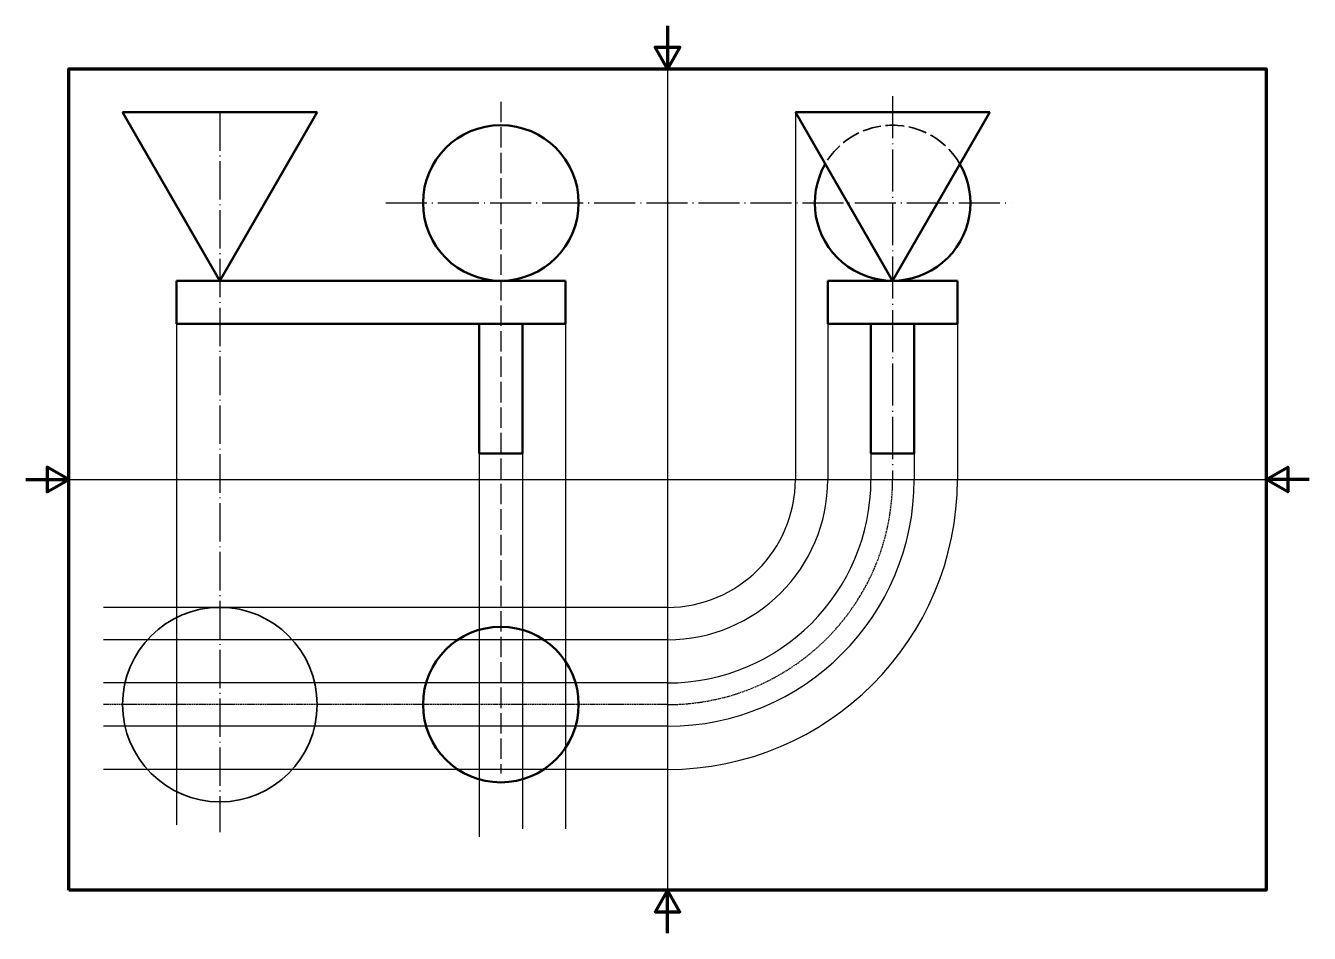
# Model space of a CAD drawing. Header units: millimetres. Extents: x 0 to 297, y 0 to 210.
import ezdxf

# ---------------------------------------------------------------- set-up
doc = ezdxf.new("R2010")
doc.units = ezdxf.units.MM
doc.linetypes.add('DASHED', pattern=[0.2068, 0.1655, -0.0413])
doc.linetypes.add('LONG_DASH_DOTTED', pattern=[0.3001, 0.2362, -0.0295, 0.0049, -0.0295])
for name, color, linetype, lineweight in [('Bordo (ISO)', 7, 'Continuous', 70), ('Geometria schizzo (ISO)', 7, 'Continuous', 25), ('Nascosta (ISO)', 7, 'DASHED', 35), ('Visibile (ISO)', 7, 'Continuous', 50)]:
    doc.layers.add(name, color=color, linetype=linetype, lineweight=lineweight)

# ---------------------------------------------------------------- blocks, each defined once
blk = doc.blocks.new('Bordi Bordo di default')
at = {"layer": 'Bordo (ISO)', "flags": 128}
for points in [[(148.5, 210), (148.5, 200), (145.61, 205), (151.39, 205), (148.5, 200)], [(10, 10), (10, 200), (287, 200), (287, 10), (10, 10)], [(0, 105), (10, 105), (5, 107.89), (5, 102.11), (10, 105)], [(297, 105), (287, 105), (292, 107.89), (292, 102.11), (287, 105)], [(148.5, 0), (148.5, 10), (145.61, 5), (151.39, 5), (148.5, 10)]]:
    blk.add_lwpolyline(points, dxfattribs=at)

msp = doc.modelspace()

# ---------------------------------------------------------------- linework, layer by layer
at = {"color": 6}
for p, q in [((178.08, 189.95), (178.08, 105)), ((34.93, 140.98), (34.93, 25.09)), ((124.93, 140.98), (124.93, 24.16)), ((185.58, 140.98), (185.58, 105)), ((215.58, 140.98), (215.58, 105)), ((104.93, 110.98), (104.93, 22.3)), ((114.93, 110.98), (114.93, 24.16)), ((195.58, 110.98), (195.58, 105)), ((205.58, 110.98), (205.58, 105)), ((200.58, 107.09), (200.58, 105)), ((148.5, 75.42), (18.01, 75.42)), ((148.5, 67.92), (18.01, 67.92)), ((148.5, 57.92), (18.01, 57.92)), ((148.5, 47.92), (18.01, 47.92)), ((148.5, 37.92), (18.01, 37.92))]:
    msp.add_line(p, q, dxfattribs=at)
at = {"color": 1, "linetype": 'LONG_DASH_DOTTED', "true_color": 0xff0000}
msp.add_line((148.5, 52.92), (18.01, 52.92), dxfattribs=at)
at = {"lineweight": 35}
msp.add_circle((44.93, 52.92), 22.5, dxfattribs=at)
at = {"color": 6}
for radius in [29.58, 37.08, 67.08, 47.08, 57.08]:
    msp.add_arc((148.5, 105), radius, 270, 0, dxfattribs=at)
at = {"color": 1, "linetype": 'LONG_DASH_DOTTED', "true_color": 0xff0000}
msp.add_arc((148.5, 105), 52.08, 270, 0, dxfattribs=at)
at = {"layer": 'Geometria schizzo (ISO)'}
for p, q in [((148.5, 200), (148.5, 10)), ((10, 105), (287, 105))]:
    msp.add_line(p, q, dxfattribs=at)
at = {"layer": 'Geometria schizzo (ISO)', "color": 1, "linetype": 'LONG_DASH_DOTTED', "ltscale": 41.231335, "true_color": 0xff0000}
msp.add_line((200.58, 193.71), (200.58, 107.09), dxfattribs=at)
at = {"layer": 'Geometria schizzo (ISO)', "color": 1, "linetype": 'DASHED', "ltscale": 28.499388, "true_color": 0xff0000}
msp.add_line((109.93, 192.4), (109.93, 37), dxfattribs=at)
at = {"layer": 'Geometria schizzo (ISO)', "color": 1, "linetype": 'LONG_DASH_DOTTED', "ltscale": 37.661098, "true_color": 0xff0000}
msp.add_line((44.93, 189.95), (44.93, 23.41), dxfattribs=at)
at = {"layer": 'Geometria schizzo (ISO)', "color": 1, "linetype": 'LONG_DASH_DOTTED', "ltscale": 40.165703, "true_color": 0xff0000}
msp.add_line((83.34, 168.98), (227.99, 168.98), dxfattribs=at)
at = {"layer": 'Nascosta (ISO)', "color": 4, "ltscale": 26.042492}
msp.add_arc((200.58, 168.98), 18, 30, 150, dxfattribs=at)
at = {"layer": 'Visibile (ISO)'}
for p, q in [((22.43, 189.95), (67.43, 189.95)), ((44.93, 150.98), (22.43, 189.95)), ((44.93, 150.98), (67.43, 189.95)), ((178.08, 189.95), (223.08, 189.95)), ((200.58, 150.98), (178.08, 189.95)), ((200.58, 150.98), (223.08, 189.95)), ((34.93, 150.98), (34.93, 140.98)), ((124.93, 150.98), (34.93, 150.98)), ((124.93, 140.98), (124.93, 150.98)), ((185.58, 140.98), (185.58, 150.98)), ((185.58, 150.98), (215.58, 150.98)), ((215.58, 150.98), (215.58, 140.98)), ((34.93, 140.98), (124.93, 140.98)), ((104.93, 140.98), (104.93, 110.98)), ((114.93, 140.98), (114.93, 110.98)), ((185.58, 140.98), (215.58, 140.98)), ((195.58, 140.98), (195.58, 110.98)), ((205.58, 140.98), (205.58, 110.98)), ((114.93, 110.98), (104.93, 110.98)), ((205.58, 110.98), (195.58, 110.98))]:
    msp.add_line(p, q, dxfattribs=at)
for centre in [(109.93, 168.98), (109.93, 52.92)]:
    msp.add_circle(centre, 18, dxfattribs=at)
msp.add_arc((200.58, 168.98), 18, 150, 30, dxfattribs=at)

# ---------------------------------------------------------------- block references
msp.add_blockref('Bordi Bordo di default', (0, 0))

doc.saveas('drawing.dxf')
